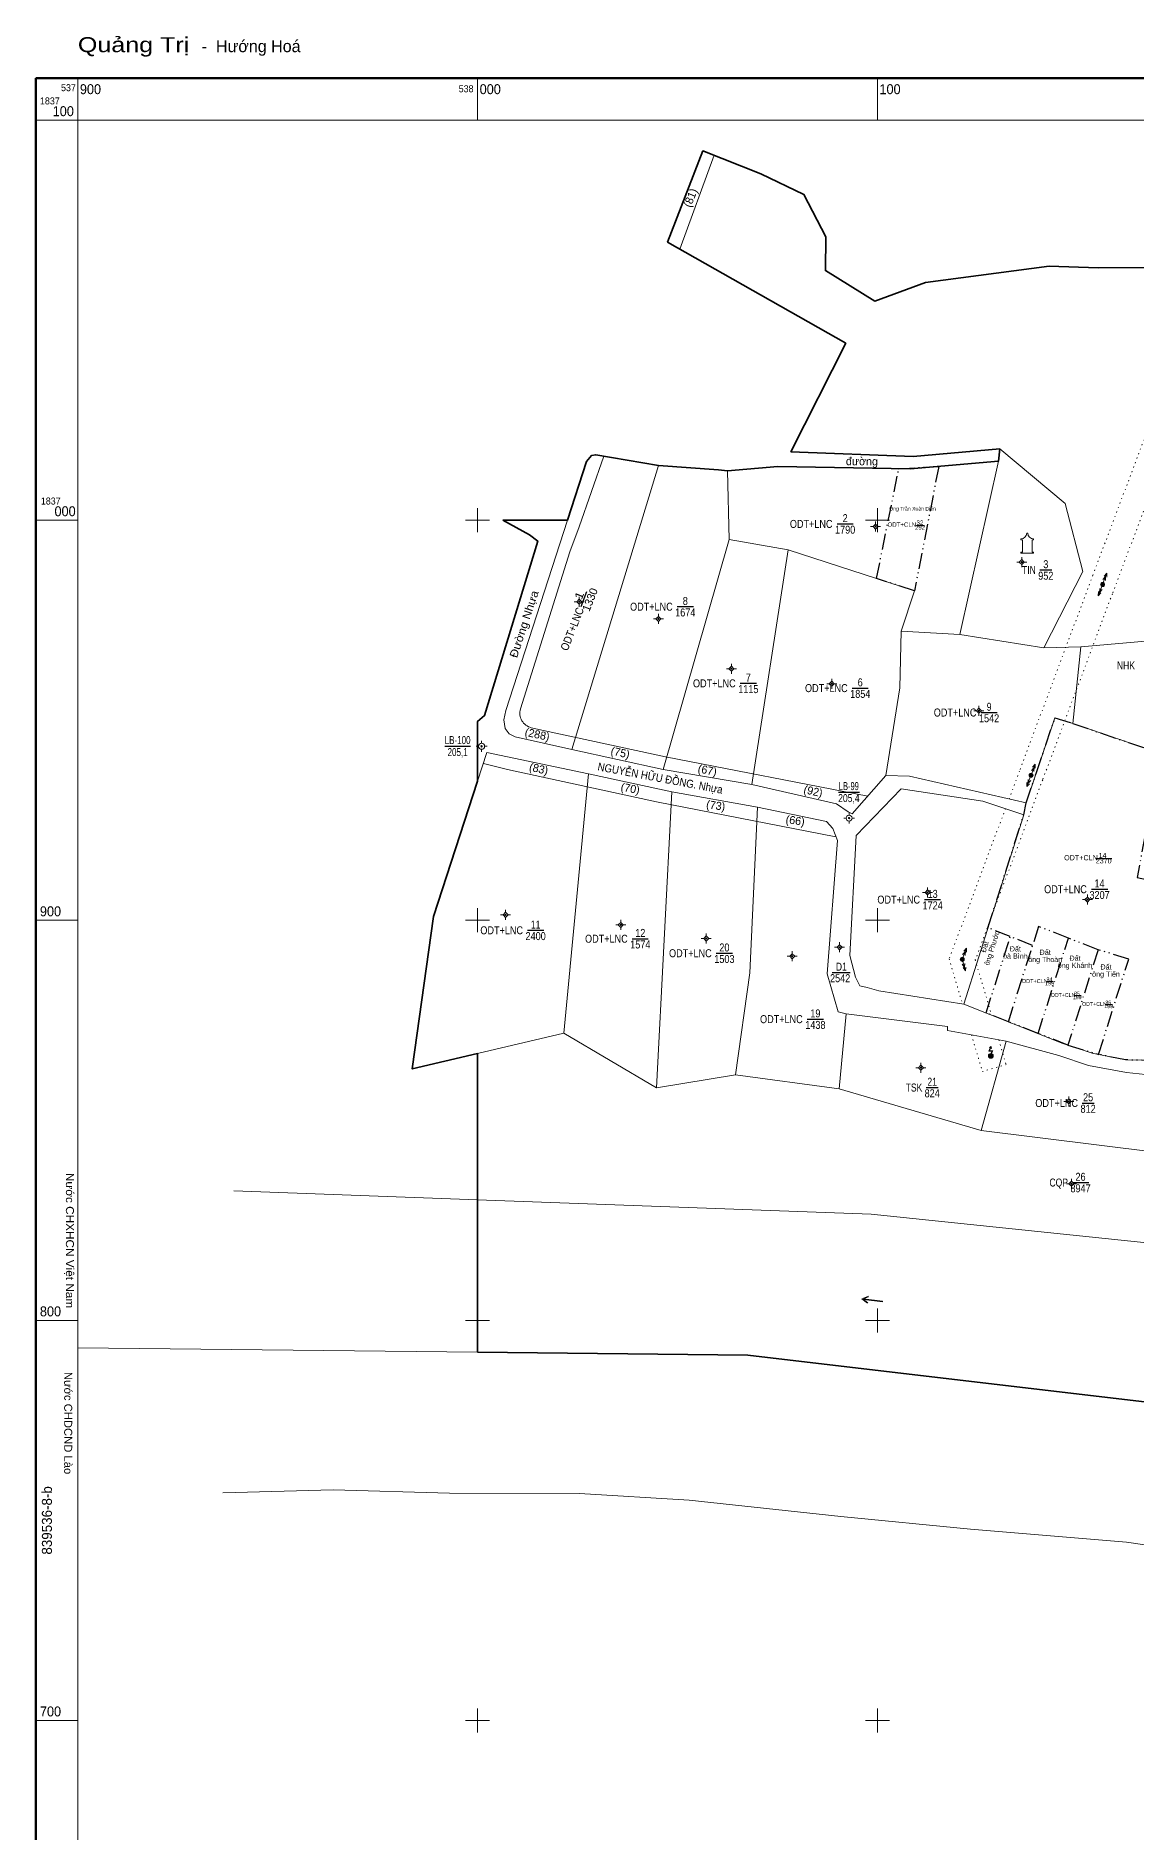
# Model space of a CAD drawing. Header units: metres. Extents: x 537890 to 538618, y 1836364 to 1837147.
# Drawn here: x 537889.5 to 538164.7, y 1836672.1 to 1837121.1 of the extents above; entities that cross this region are included whole.
import ezdxf
from ezdxf.enums import TextEntityAlignment as Align

# ---------------------------------------------------------------- set-up
doc = ezdxf.new("R2010")
doc.units = ezdxf.units.M
doc.header["$LTSCALE"] = 0.8
for name, pattern in [('DASH_DOUBLE_DOT', [9.2, 5, -1.2, 0.3, -1.2, 0.3, -1.2]), ('DOTTED', [1.5, 0.3, -1.2]), ('MEDIUM_DASHED', [4.5, 3, -1.5])]:
    doc.linetypes.add(name, pattern=pattern)
for name, color, linetype, lineweight in [('10', 7, 'Continuous', 13), ('11', 7, 'Continuous', 13), ('13', 7, 'Continuous', 25), ('18', 7, 'Continuous', 13), ('2', 7, 'DASH_DOUBLE_DOT', 25), ('23', 7, 'Continuous', 13), ('25', 7, 'MEDIUM_DASHED', 13), ('31', 7, 'Continuous', 13), ('35', 7, 'Continuous', 13), ('40', 7, 'Continuous', 13), ('50', 7, 'Continuous', 13), ('54', 7, 'Continuous', 35), ('55', 7, 'Continuous', 13), ('59', 7, 'DOTTED', 13), ('63', 7, 'Continuous', 13), ('8', 7, 'Continuous', 13)]:
    doc.layers.add(name, color=color, linetype=linetype, lineweight=lineweight)
for name, color, linetype in [('12', 7, 'Continuous'), ('28', 7, 'Continuous'), ('58', 7, 'Continuous')]:
    doc.layers.add(name, color=color, linetype=linetype)

msp = doc.modelspace()

# ---------------------------------------------------------------- hatches: boundary and pattern name
at = {"layer": '11'}
for points in [[(538099.6998, 1836998.42, 1), (538099.3998, 1836998.42, 1)], [(538136.2498, 1836989.55, 1), (538135.9498, 1836989.55, 1)], [(538025.5698, 1836979.64, 1), (538025.2698, 1836979.64, 1)], [(538045.3598, 1836975.35, 1), (538045.0598, 1836975.35, 1)], [(538063.6098, 1836962.89, 1), (538063.3098, 1836962.89, 1)], [(538088.7197, 1836959.15, 1), (538088.4197, 1836959.15, 1)], [(538125.5498, 1836952.38, 1), (538125.2497, 1836952.38, 1)], [(538112.6798, 1836906.96, 1), (538112.3797, 1836906.96, 1)], [(538152.6698, 1836905.17, 1), (538152.3697, 1836905.17, 1)], [(538007.1298, 1836901.37, 1), (538006.8298, 1836901.37, 1)], [(538035.9498, 1836898.84, 1), (538035.6498, 1836898.84, 1)], [(538057.3298, 1836895.45, 1), (538057.0298, 1836895.45, 1)], [(538090.6898, 1836893.26, 1), (538090.3897, 1836893.26, 1)], [(538078.8198, 1836891, 1), (538078.5198, 1836891, 1)], [(538111.0298, 1836863.16, 1), (538110.7298, 1836863.16, 1)], [(538148.0098, 1836854.72, 1), (538147.7098, 1836854.72, 1)], [(538148.6597, 1836834.15, 1), (538148.3597, 1836834.15, 1)]]:
    msp.add_hatch(color=256, dxfattribs=at).paths.add_polyline_path(points)
at = {"layer": '55'}
for points in [[(538156.1395, 1836983.4728, 1), (538156.4971, 1836984.4067, 1)], [(538138.2496, 1836935.7427, 1), (538138.6069, 1836936.6767, 1)], [(538121.3904, 1836890.6973, 1), (538121.0331, 1836889.7633, 1)], [(538128.9702, 1836866.1103, 1), (538127.7702, 1836866.1103, 1)], [(538128.51, 1836866.69), (538128.87, 1836867.4), (538127.99, 1836867.4), (538128.3, 1836868.04), (538128.5, 1836867.95), (538128.46, 1836868.49), (538128.01, 1836868.18), (538128.21, 1836868.09), (538127.83, 1836867.3), (538128.7, 1836867.3), (538128.4, 1836866.71)]]:
    msp.add_hatch(color=256, dxfattribs=at).paths.add_polyline_path(points)
at = {"layer": '8'}
for points in [[(538001.1517, 1836943.4909, 1), (538000.7929, 1836943.4909, 1)], [(538093.0817, 1836925.5409, 1), (538092.7229, 1836925.5409, 1)]]:
    msp.add_hatch(color=256, dxfattribs=at).paths.add_polyline_path(points)

# ---------------------------------------------------------------- linework, layer by layer
at = {"layer": '10'}
for p, q in [((538047.48, 1837069.54), (538056.29, 1837092.37)), ((538112.05, 1837059.41), (538142.96, 1837063.48)), ((538155.19, 1837063.09), (538142.96, 1837063.48)), ((538099.35, 1837054.77), (538112.05, 1837059.41)), ((538130.27, 1837014.73), (538130.64, 1837017.81)), ((538023.56, 1836942.73), (538045.24, 1837013.67)), ((538045.24, 1837013.67), (538029.54, 1837016.35)), ((538120.64, 1836971.42), (538130.27, 1837014.73)), ((538062.91, 1836995.2), (538046.39, 1836937.66)), ((538077.67, 1836992.6), (538068.61, 1836933.91)), ((538105.97, 1836972.31), (538120.64, 1836971.42)), ((538141.63, 1836968.11), (538120.64, 1836971.42)), ((538150.88, 1836968.37), (538141.63, 1836968.11)), ((538148.84, 1836949.22), (538150.88, 1836968.37)), ((538167.98, 1836942.67), (538148.84, 1836949.22)), ((538046.39, 1836937.66), (538023.56, 1836942.73)), ((538048.61, 1836932.08), (538027.7, 1836936.65)), ((538068.61, 1836933.91), (538046.39, 1836937.66)), ((538048.61, 1836932.08), (538070.01, 1836928.3)), ((538137.2, 1836929.33), (538136.59, 1836926.39)), ((538136.59, 1836926.39), (538121.62, 1836879.07))]:
    msp.add_line(p, q, dxfattribs=at)
for points in [[(538056.29, 1837092.37), (538070.85, 1837086.58), (538081.62, 1837081.45), (538087.09, 1837070.85), (538086.98, 1837062.39), (538099.35, 1837054.77)], [(538155.19, 1837063.09), (538181.96, 1837063.2), (538183.78, 1837069.6), (538188.43, 1837080.79)], [(538047.48, 1837069.54), (538092.07, 1837044.24), (538078.31, 1837017.11)], [(538130.64, 1837017.81), (538108.94, 1837015.92), (538078.31, 1837017.11)], [(538130.64, 1837017.81), (538146.93, 1837004.2), (538151.39, 1836987.19), (538141.63, 1836968.11)], [(538022.45, 1837000), (538027.21, 1837014.69), (538028.45, 1837016.16), (538029.54, 1837016.35)], [(538045.24, 1837013.67), (538060.28, 1837012.61), (538062.52, 1837012.36)], [(538062.52, 1837012.36), (538075.09, 1837013.44), (538108.16, 1837012.83), (538130.27, 1837014.73)], [(538062.52, 1837012.36), (538062.91, 1836995.2), (538077.67, 1836992.6)], [(538000, 1836949.66), (538001.74, 1836951.2), (538015.05, 1836994.77), (538012.96, 1836996.32), (538006.33, 1837000)], [(538022.45, 1837000), (538007.04, 1836952.46), (538006.55, 1836950.08), (538006.86, 1836947.95), (538007.9, 1836946.6), (538009.36, 1836945.84), (538023.56, 1836942.73)], [(538077.67, 1836992.6), (538109.27, 1836982.37), (538105.97, 1836972.31)], [(538150.88, 1836968.37), (538170.85, 1836970.11), (538191.59, 1836975.01), (538192.03, 1836968.88), (538184.15, 1836958.32), (538178.44, 1836951.34), (538173.13, 1836946.26), (538167.98, 1836942.67)], [(538102.08, 1836936.17), (538105.64, 1836958.08), (538105.97, 1836972.31)], [(538137.2, 1836929.33), (538144.39, 1836950.57), (538148.84, 1836949.22)], [(538000, 1836934.77), (538002.33, 1836941.93), (538027.7, 1836936.65)], [(538027.7, 1836936.65), (538021.57, 1836871.8), (538044.7, 1836858.13), (538048.61, 1836932.08)], [(537983.62, 1836862.84), (537988.98, 1836900.92), (538000, 1836934.77)], [(538068.61, 1836933.91), (538089.78, 1836929.13), (538092.71, 1836927.08), (538093.7, 1836926.62), (538102.08, 1836936.17)], [(538136.59, 1836926.39), (538126.39, 1836929.76), (538105.93, 1836932.89), (538094.7, 1836921.21), (538093.06, 1836891.17), (538094.5, 1836885.76), (538095.61, 1836883.65), (538097.4, 1836883.19), (538100.33, 1836882.4), (538121.62, 1836879.07)], [(538102.08, 1836936.17), (538107.99, 1836936.05), (538137.2, 1836929.33)], [(538070.01, 1836928.3), (538068.11, 1836886.84), (538064.5, 1836861.39)], [(538070.01, 1836928.3), (538087.27, 1836924.69), (538088.87, 1836922.92), (538089.97, 1836919.95), (538087.39, 1836886.59), (538090.14, 1836877.16), (538092.14, 1836876.6)], [(538121.62, 1836879.07), (538146.39, 1836869.23), (538153.7, 1836866.81), (538162.04, 1836865.1), (538170.03, 1836864.94)], [(538092.14, 1836876.6), (538090.44, 1836857.9), (538125.97, 1836847.49)], [(538092.14, 1836876.6), (538117.5, 1836873.43), (538117.49, 1836872.46), (538132.19, 1836869.76)], [(538021.57, 1836871.8), (538000, 1836866.71), (537983.62, 1836862.84)], [(538132.19, 1836869.76), (538125.97, 1836847.49), (538169.59, 1836842.06)], [(538132.19, 1836869.76), (538145.35, 1836866.23), (538152.81, 1836863.71), (538162.33, 1836861.96), (538167.03, 1836861.44)], [(538044.7, 1836858.13), (538064.5, 1836861.39), (538090.44, 1836857.9)]]:
    msp.add_lwpolyline(points, dxfattribs=at)
at = {"layer": '11'}
for p, q in [((538099.55, 1836999.67), (538099.55, 1836999.04)), ((538098.93, 1836998.42), (538098.3, 1836998.42)), ((538099.55, 1836997.8), (538099.55, 1836997.17)), ((538100.8, 1836998.42), (538100.18, 1836998.42)), ((538136.1, 1836990.8), (538136.1, 1836990.18)), ((538135.48, 1836989.55), (538134.85, 1836989.55)), ((538136.1, 1836988.92), (538136.1, 1836988.3)), ((538137.35, 1836989.55), (538136.72, 1836989.55)), ((538024.8, 1836979.64), (538024.17, 1836979.64)), ((538025.42, 1836980.89), (538025.42, 1836980.26)), ((538025.42, 1836979.02), (538025.42, 1836978.39)), ((538026.67, 1836979.64), (538026.05, 1836979.64)), ((538044.58, 1836975.35), (538043.96, 1836975.35)), ((538045.21, 1836976.6), (538045.21, 1836975.98)), ((538045.21, 1836974.72), (538045.21, 1836974.1)), ((538046.46, 1836975.35), (538045.84, 1836975.35)), ((538063.46, 1836964.14), (538063.46, 1836963.52)), ((538062.84, 1836962.89), (538062.21, 1836962.89)), ((538063.46, 1836962.26), (538063.46, 1836961.64)), ((538064.71, 1836962.89), (538064.08, 1836962.89)), ((538087.94, 1836959.15), (538087.32, 1836959.15)), ((538088.57, 1836960.4), (538088.57, 1836959.78)), ((538089.82, 1836959.15), (538089.19, 1836959.15)), ((538088.57, 1836958.52), (538088.57, 1836957.9)), ((538124.78, 1836952.38), (538124.15, 1836952.38)), ((538125.4, 1836953.63), (538125.4, 1836953)), ((538125.4, 1836951.76), (538125.4, 1836951.13)), ((538126.65, 1836952.38), (538126.02, 1836952.38)), ((538111.9, 1836906.96), (538111.28, 1836906.96)), ((538112.53, 1836908.21), (538112.53, 1836907.58)), ((538112.53, 1836906.34), (538112.53, 1836905.71)), ((538113.78, 1836906.96), (538113.16, 1836906.96)), ((538152.52, 1836906.42), (538152.52, 1836905.8)), ((538006.36, 1836901.37), (538005.73, 1836901.37)), ((538006.98, 1836902.62), (538006.98, 1836902)), ((538006.98, 1836900.74), (538006.98, 1836900.12)), ((538008.23, 1836901.37), (538007.6, 1836901.37)), ((538151.9, 1836905.17), (538151.27, 1836905.17)), ((538152.52, 1836904.54), (538152.52, 1836903.92)), ((538153.77, 1836905.17), (538153.14, 1836905.17)), ((538035.18, 1836898.84), (538034.55, 1836898.84)), ((538035.8, 1836900.09), (538035.8, 1836899.46)), ((538035.8, 1836898.22), (538035.8, 1836897.59)), ((538037.05, 1836898.84), (538036.43, 1836898.84)), ((538057.18, 1836896.7), (538057.18, 1836896.08)), ((538056.56, 1836895.45), (538055.93, 1836895.45)), ((538057.18, 1836894.82), (538057.18, 1836894.2)), ((538058.43, 1836895.45), (538057.81, 1836895.45)), ((538078.67, 1836892.25), (538078.67, 1836891.62)), ((538089.92, 1836893.26), (538089.29, 1836893.26)), ((538090.54, 1836894.51), (538090.54, 1836893.88)), ((538090.54, 1836892.64), (538090.54, 1836892.01)), ((538091.79, 1836893.26), (538091.16, 1836893.26)), ((538078.05, 1836891), (538077.42, 1836891)), ((538078.67, 1836890.38), (538078.67, 1836889.75)), ((538079.92, 1836891), (538079.3, 1836891)), ((538110.26, 1836863.16), (538109.63, 1836863.16)), ((538110.88, 1836864.41), (538110.88, 1836863.78)), ((538110.88, 1836862.54), (538110.88, 1836861.91)), ((538112.13, 1836863.16), (538111.5, 1836863.16)), ((538147.86, 1836855.97), (538147.86, 1836855.34)), ((538147.24, 1836854.72), (538146.61, 1836854.72)), ((538147.86, 1836854.1), (538147.86, 1836853.47)), ((538149.11, 1836854.72), (538148.48, 1836854.72)), ((538147.88, 1836834.15), (538147.26, 1836834.15)), ((538148.51, 1836835.4), (538148.51, 1836834.78)), ((538148.51, 1836833.52), (538148.51, 1836832.9)), ((538149.76, 1836834.15), (538149.14, 1836834.15))]:
    msp.add_line(p, q, dxfattribs=at)
for points in [[(538099.55, 1836999.04), (538098.93, 1836998.42), (538099.55, 1836997.8), (538100.18, 1836998.42)], [(538136.1, 1836990.18), (538135.48, 1836989.55), (538136.1, 1836988.92), (538136.72, 1836989.55)], [(538025.42, 1836980.26), (538024.8, 1836979.64), (538025.42, 1836979.02), (538026.05, 1836979.64)], [(538045.21, 1836975.98), (538044.58, 1836975.35), (538045.21, 1836974.72), (538045.84, 1836975.35)], [(538063.46, 1836963.52), (538062.84, 1836962.89), (538063.46, 1836962.26), (538064.08, 1836962.89)], [(538088.57, 1836959.78), (538087.94, 1836959.15), (538088.57, 1836958.52), (538089.19, 1836959.15)], [(538125.4, 1836953), (538124.78, 1836952.38), (538125.4, 1836951.76), (538126.02, 1836952.38)], [(538112.53, 1836907.58), (538111.9, 1836906.96), (538112.53, 1836906.34), (538113.16, 1836906.96)], [(538152.52, 1836905.8), (538151.9, 1836905.17), (538152.52, 1836904.54), (538153.14, 1836905.17)], [(538006.98, 1836902), (538006.36, 1836901.37), (538006.98, 1836900.74), (538007.6, 1836901.37)], [(538035.8, 1836899.46), (538035.18, 1836898.84), (538035.8, 1836898.22), (538036.43, 1836898.84)], [(538057.18, 1836896.08), (538056.56, 1836895.45), (538057.18, 1836894.82), (538057.81, 1836895.45)], [(538090.54, 1836893.88), (538089.92, 1836893.26), (538090.54, 1836892.64), (538091.16, 1836893.26)], [(538078.67, 1836891.62), (538078.05, 1836891), (538078.67, 1836890.38), (538079.3, 1836891)], [(538110.88, 1836863.78), (538110.26, 1836863.16), (538110.88, 1836862.54), (538111.5, 1836863.16)], [(538147.86, 1836855.34), (538147.24, 1836854.72), (538147.86, 1836854.1), (538148.48, 1836854.72)], [(538148.51, 1836834.78), (538147.88, 1836834.15), (538148.51, 1836833.52), (538149.14, 1836834.15)]]:
    msp.add_lwpolyline(points, close=True, dxfattribs=at)
for centre in [(538099.5498, 1836998.42), (538136.0998, 1836989.55), (538025.4198, 1836979.64), (538045.2098, 1836975.35), (538063.4598, 1836962.89), (538088.5697, 1836959.15), (538125.3997, 1836952.38), (538112.5297, 1836906.96), (538152.5197, 1836905.17), (538006.9798, 1836901.37), (538035.7998, 1836898.84), (538057.1798, 1836895.45), (538090.5397, 1836893.26), (538078.6698, 1836891), (538110.8798, 1836863.16), (538147.8598, 1836854.72), (538148.5097, 1836834.15)]:
    msp.add_circle(centre, 0.15, dxfattribs=at)
at = {"layer": '13'}
for p, q in [((538089.9, 1836999.08), (538093.94, 1836999.08)), ((538140.6, 1836987.57), (538143.63, 1836987.57)), ((538025.87, 1836978.44), (538027.35, 1836982.19)), ((538049.94, 1836978.4), (538053.95, 1836978.4)), ((538065.68, 1836959.25), (538069.73, 1836959.25)), ((538093.7, 1836958.05), (538097.71, 1836958.05)), ((538125.91, 1836951.96), (538129.95, 1836951.96)), ((538153.53, 1836907.78), (538157.6, 1836907.78)), ((538111.79, 1836905.17), (538115.8, 1836905.17)), ((538012.49, 1836897.5), (538016.53, 1836897.5)), ((538038.67, 1836895.41), (538042.68, 1836895.41)), ((538059.7, 1836891.8), (538063.74, 1836891.8)), ((538088.65, 1836886.98), (538093.18, 1836886.98)), ((538082.45, 1836875.29), (538086.49, 1836875.29)), ((538112.2, 1836858.2), (538115.2, 1836858.2)), ((538151.18, 1836854.33), (538154.21, 1836854.33)), ((538148.77, 1836834.45), (538152.84, 1836834.45))]:
    msp.add_line(p, q, dxfattribs=at)
at = {"layer": '18'}
msp.add_line((538137.36, 1836996.74), (538137.58, 1836996.74), dxfattribs=at)
for points in [[(538136.26, 1836992), (538136.26, 1836995.11), (538135.88, 1836995.11), (538135.88, 1836995.38)], [(538139.07, 1836995.38), (538139.07, 1836995.11), (538138.68, 1836995.11), (538138.68, 1836992), (538139.07, 1836992), (538139.07, 1836991.73), (538135.88, 1836991.73), (538135.88, 1836992), (538136.26, 1836992)]]:
    msp.add_lwpolyline(points, dxfattribs=at)
for centre, start, end in [((538135.9386, 1836996.8097), 267.46593, 357.04806), ((538139.0031, 1836996.8097), 182.95194, 272.52848)]:
    msp.add_arc(centre, 1.4274, start, end, dxfattribs=at)
at = {"layer": '2'}
for p, q in [((538109.75, 1836998.72), (538111.75, 1836998.72)), ((538142.26, 1836884.69), (538143.95, 1836884.69)), ((538142.8, 1836884.69), (538142.84, 1836884.69)), ((538149.26, 1836881.18), (538149.18, 1836881.18)), ((538149.26, 1836881.18), (538150.99, 1836881.18)), ((538157.1, 1836878.94), (538157.02, 1836878.94)), ((538157.1, 1836878.94), (538158.83, 1836878.94))]:
    msp.add_line(p, q, dxfattribs=at)
for points in [[(538115.32, 1837013.45), (538109.27, 1836982.37), (538099.76, 1836985.45), (538105.35, 1837012.88)], [(538144.39, 1836950.57), (538148.84, 1836949.22), (538167.98, 1836942.67), (538175.66, 1836936.21), (538179.43, 1836936.11), (538178.79, 1836919.44), (538166.88, 1836921.05), (538165, 1836910.74), (538175.47, 1836908.5), (538170.03, 1836864.94), (538162.04, 1836865.1), (538155.31, 1836866.48), (538162.86, 1836890.32), (538155.21, 1836892.64), (538147.75, 1836895.52), (538140.32, 1836898.47), (538138.81, 1836893.72), (538133.23, 1836895.93), (538127.65, 1836898.14), (538136.59, 1836926.39), (538137.2, 1836929.33), (538139.77, 1836936.91)]]:
    msp.add_lwpolyline(points, close=True, dxfattribs=at)
for points in [[(538154.74, 1836915.48), (538154.78, 1836915.48), (538158.66, 1836915.48)], [(538132.77, 1836874.64), (538127.19, 1836876.85), (538133.23, 1836895.93)], [(538140.2, 1836871.69), (538132.77, 1836874.64), (538138.81, 1836893.72)], [(538147.66, 1836868.81), (538140.2, 1836871.69), (538147.75, 1836895.52)], [(538155.21, 1836892.64), (538147.66, 1836868.81), (538155.31, 1836866.48)]]:
    msp.add_lwpolyline(points, dxfattribs=at)
at = {"layer": '23'}
for p, q in [((538047.48, 1837069.54), (538056.29, 1837092.37)), ((538130.27, 1837014.73), (538130.64, 1837017.81)), ((538045.24, 1837013.67), (538029.54, 1837016.35)), ((538046.39, 1836937.66), (538023.56, 1836942.73)), ((538048.61, 1836932.08), (538027.7, 1836936.65)), ((538068.61, 1836933.91), (538046.39, 1836937.66)), ((538048.61, 1836932.08), (538070.01, 1836928.3)), ((538137.2, 1836929.33), (538136.59, 1836926.39))]:
    msp.add_line(p, q, dxfattribs=at)
for points in [[(538130.64, 1837017.81), (538108.94, 1837015.92), (538078.31, 1837017.11)], [(538022.45, 1837000), (538027.21, 1837014.69), (538028.45, 1837016.16), (538029.54, 1837016.35)], [(538045.24, 1837013.67), (538060.28, 1837012.61), (538062.52, 1837012.36)], [(538062.52, 1837012.36), (538075.09, 1837013.44), (538108.16, 1837012.83), (538130.27, 1837014.73)], [(538000, 1836949.66), (538001.74, 1836951.2), (538015.05, 1836994.77), (538012.96, 1836996.32), (538006.33, 1837000)], [(538022.45, 1837000), (538007.04, 1836952.46), (538006.55, 1836950.08), (538006.86, 1836947.95), (538007.9, 1836946.6), (538009.36, 1836945.84), (538023.56, 1836942.73)], [(538000, 1836934.77), (538002.33, 1836941.93), (538027.7, 1836936.65)], [(537983.62, 1836862.84), (537988.98, 1836900.92), (538000, 1836934.77)], [(538068.61, 1836933.91), (538089.78, 1836929.13), (538092.71, 1836927.08), (538093.7, 1836926.62), (538102.08, 1836936.17)], [(538136.59, 1836926.39), (538126.39, 1836929.76), (538105.93, 1836932.89), (538094.7, 1836921.21), (538093.06, 1836891.17), (538094.5, 1836885.76), (538095.61, 1836883.65), (538097.4, 1836883.19), (538100.33, 1836882.4), (538121.62, 1836879.07)], [(538102.08, 1836936.17), (538107.99, 1836936.05), (538137.2, 1836929.33)], [(538070.01, 1836928.3), (538087.27, 1836924.69), (538088.87, 1836922.92), (538089.97, 1836919.95), (538087.39, 1836886.59), (538090.14, 1836877.16), (538092.14, 1836876.6)], [(538121.62, 1836879.07), (538146.39, 1836869.23), (538153.7, 1836866.81), (538162.04, 1836865.1), (538170.03, 1836864.94)], [(538092.14, 1836876.6), (538117.5, 1836873.43), (538117.49, 1836872.46), (538132.19, 1836869.76)], [(538132.19, 1836869.76), (538145.35, 1836866.23), (538152.81, 1836863.71), (538162.33, 1836861.96), (538167.03, 1836861.44)]]:
    msp.add_lwpolyline(points, dxfattribs=at)
at = {"layer": '25'}
for p, q in [((538006.33, 1837000), (538022.45, 1837000)), ((538000, 1836934.77), (538000, 1836949.66))]:
    msp.add_line(p, q, dxfattribs=at)
msp.add_lwpolyline([(538000, 1836792.05), (538000, 1836830.14), (538000, 1836866.71)], dxfattribs=at)
at = {"layer": '31'}
msp.add_line((538000, 1836830.14), (537939.05, 1836832.34), dxfattribs=at)
for points in [[(538315.72, 1836803.93), (538098.41, 1836826.58), (538000, 1836830.14)], [(537936.29, 1836756.93), (537963.89, 1836757.68), (537992.98, 1836756.81), (538025.45, 1836756.71), (538052.89, 1836755.07), (538090.86, 1836750.97), (538123.31, 1836747.78), (538162.32, 1836744.58), (538197.71, 1836739.41), (538263.93, 1836729.9), (538329, 1836723.73), (538379.23, 1836717.19), (538417.85, 1836709.12), (538443.69, 1836704.58), (538475.88, 1836701.94), (538511.1, 1836696.56), (538547.84, 1836689.61), (538550.69, 1836689.16)]]:
    msp.add_lwpolyline(points, dxfattribs=at)
at = {"layer": '35'}
for p, q in [((538097.59, 1836804.42), (538096.5, 1836805.23)), ((538096.53, 1836805.37), (538097.79, 1836805.88))]:
    msp.add_line(p, q, dxfattribs=at)
for points in [[(538097.73, 1836806.04), (538096.1, 1836805.36), (538097.5, 1836804.31)], [(538096.5, 1836805.23), (538101.27, 1836804.64), (538101.27, 1836804.8), (538096.53, 1836805.37)]]:
    msp.add_lwpolyline(points, dxfattribs=at)
at = {"layer": '40'}
msp.add_lwpolyline([(537900, 1836793.16), (538000, 1836792.05), (538067.56, 1836791.3), (538259.58, 1836768.74), (538386.95, 1836748.73), (538600, 1836715.25)], dxfattribs=at)
at = {"layer": '50'}
msp.add_line((538050.54, 1837067.8), (538059.13, 1837091.24), dxfattribs=at)
for points in [[(538010.71, 1836952.82), (538023.07, 1836992.07), (538025.41, 1836998.35), (538031.57, 1837016)], [(538013.42, 1836948.15), (538047.02, 1836940.86), (538097.57, 1836931.03)], [(538001.44, 1836939.2), (538007.5, 1836937.66), (538044.7, 1836929.6), (538089.63, 1836920.86)]]:
    msp.add_lwpolyline(points, dxfattribs=at)
msp.add_arc((538014.2571, 1836951.7571), 3.703, 163.31897, 256.9342, dxfattribs=at)
at = {"layer": '54'}
for p, q in [((538047.48, 1837069.54), (538056.29, 1837092.37)), ((538155.19, 1837063.09), (538142.96, 1837063.48)), ((538130.27, 1837014.73), (538130.64, 1837017.81)), ((538006.33, 1837000), (538022.45, 1837000)), ((538000, 1836934.77), (538000, 1836949.66))]:
    msp.add_line(p, q, dxfattribs=at)
for points in [[(538056.29, 1837092.37), (538070.85, 1837086.58), (538081.62, 1837081.45), (538087.09, 1837070.85), (538086.98, 1837062.39), (538099.35, 1837054.77)], [(538155.19, 1837063.09), (538181.96, 1837063.2), (538183.78, 1837069.6), (538188.43, 1837080.79)], [(538047.48, 1837069.54), (538092.07, 1837044.24), (538078.31, 1837017.11)], [(538099.35, 1837054.77), (538112.05, 1837059.41), (538142.96, 1837063.48)], [(538130.64, 1837017.81), (538108.94, 1837015.92), (538078.31, 1837017.11)], [(538045.24, 1837013.67), (538029.54, 1837016.35), (538028.45, 1837016.16), (538027.21, 1837014.69), (538022.45, 1837000)], [(538045.24, 1837013.67), (538060.28, 1837012.61), (538062.52, 1837012.36)], [(538062.52, 1837012.36), (538075.09, 1837013.44), (538108.16, 1837012.83), (538130.27, 1837014.73)], [(538006.33, 1837000), (538012.96, 1836996.32), (538015.05, 1836994.77), (538001.74, 1836951.2), (538000, 1836949.66)], [(538000, 1836866.71), (537983.62, 1836862.84), (537988.98, 1836900.92), (538000, 1836934.77)], [(538000, 1836792.05), (538000, 1836830.14), (538000, 1836866.71)], [(538386.95, 1836748.73), (538259.58, 1836768.74), (538067.56, 1836791.3), (538000, 1836792.05)]]:
    msp.add_lwpolyline(points, dxfattribs=at)
at = {"layer": '55'}
for p, q in [((538157.38, 1836986.75), (538156.49, 1836984.4)), ((538157.38, 1836986.75), (538156.7, 1836986.01)), ((538157.38, 1836986.75), (538157.34, 1836985.73)), ((538155.24, 1836981.14), (538156.13, 1836983.47)), ((538155.24, 1836981.14), (538155.29, 1836982.15)), ((538155.24, 1836981.14), (538155.92, 1836981.86)), ((538155.54, 1836981.96), (538155.6, 1836982.96)), ((538155.54, 1836981.96), (538156.24, 1836982.68)), ((538157.08, 1836985.93), (538156.39, 1836985.21)), ((538157.08, 1836985.93), (538157.01, 1836984.91)), ((538139.19, 1836938.2), (538138.5, 1836937.48)), ((538139.49, 1836939.02), (538138.6, 1836936.67)), ((538139.49, 1836939.02), (538138.81, 1836938.28)), ((538139.19, 1836938.2), (538139.12, 1836937.18)), ((538139.49, 1836939.02), (538139.45, 1836938)), ((538137.35, 1836933.41), (538138.24, 1836935.74)), ((538137.35, 1836933.41), (538137.4, 1836934.42)), ((538137.35, 1836933.41), (538138.03, 1836934.13)), ((538137.65, 1836934.23), (538137.71, 1836935.23)), ((538137.65, 1836934.23), (538138.35, 1836934.95)), ((538121.99, 1836892.21), (538121.29, 1836891.49)), ((538122.29, 1836893.03), (538121.4, 1836890.7)), ((538122.29, 1836893.03), (538121.61, 1836892.31)), ((538121.99, 1836892.21), (538121.93, 1836891.21)), ((538122.29, 1836893.03), (538122.24, 1836892.02)), ((538121.78, 1836888.18), (538121.22, 1836889.01)), ((538122.02, 1836887.34), (538121.34, 1836889.74)), ((538122.02, 1836887.34), (538121.45, 1836888.18)), ((538121.78, 1836888.18), (538121.9, 1836889.17)), ((538122.02, 1836887.34), (538122.14, 1836888.32)), ((538128.7, 1836867.3), (538127.83, 1836867.3)), ((538127.99, 1836867.4), (538128.3, 1836868.04)), ((538128.87, 1836867.4), (538127.99, 1836867.4)), ((538128.7, 1836867.3), (538128.4, 1836866.71)), ((538128.87, 1836867.4), (538128.51, 1836866.69))]:
    msp.add_line(p, q, dxfattribs=at)
for points in [[(538128.3, 1836868.04), (538128.5, 1836867.95), (538128.46, 1836868.49), (538128.01, 1836868.18), (538128.21, 1836868.09), (538127.83, 1836867.3)], [(538128.4, 1836866.71), (538128.7, 1836867.3), (538127.83, 1836867.3), (538128.21, 1836868.09), (538128.01, 1836868.18), (538128.46, 1836868.49), (538128.5, 1836867.95), (538128.3, 1836868.04), (538127.99, 1836867.4), (538128.87, 1836867.4), (538128.51, 1836866.69)]]:
    msp.add_lwpolyline(points, dxfattribs=at)
msp.add_lwpolyline([(538128.51, 1836866.69), (538128.87, 1836867.4), (538127.99, 1836867.4), (538128.3, 1836868.04), (538128.5, 1836867.95), (538128.46, 1836868.49), (538128.01, 1836868.18), (538128.21, 1836868.09), (538127.83, 1836867.3), (538128.7, 1836867.3), (538128.4, 1836866.71)], close=True, dxfattribs=at)
for centre, radius in [((538156.3183, 1836983.9397), 0.5), ((538138.4283, 1836936.2097), 0.5), ((538121.2117, 1836890.2303), 0.5), ((538128.37, 1836866.11), 0.6), ((538128.3702, 1836866.1103), 0.6)]:
    msp.add_circle(centre, radius, dxfattribs=at)
at = {"layer": '59'}
for p, q in [((538189.59, 1837080.75), (538153.88, 1836986.27)), ((538196.68, 1837081.97), (538158.76, 1836981.61)), ((538153.88, 1836986.27), (538135.53, 1836937.3)), ((538135.53, 1836937.3), (538132.92, 1836930.31)), ((538132.01, 1836927.9), (538117.95, 1836890.35)), ((538117.95, 1836890.35), (538121.26, 1836879.13)), ((538124.47, 1836890.11), (538128.54, 1836876.32)), ((538123.55, 1836871.35), (538126.25, 1836862.18)), ((538130.37, 1836870.09), (538132.19, 1836863.94)), ((538126.25, 1836862.18), (538132.19, 1836863.94))]:
    msp.add_line(p, q, dxfattribs=at)
msp.add_lwpolyline([(538158.76, 1836981.61), (538141.33, 1836935.12), (538124.47, 1836890.11)], dxfattribs=at)
at = {"layer": '63'}
for p, q in [((537900, 1837100), (537900, 1837110.5)), ((538000, 1837100), (538000, 1837110.5)), ((538100, 1837100), (538100, 1837110.5)), ((537900, 1837100), (537889.5, 1837100)), ((537900, 1837000), (537889.5, 1837000)), ((537997, 1837000), (538003, 1837000)), ((538000, 1836997), (538000, 1837003)), ((538097, 1837000), (538103, 1837000)), ((538100, 1836997), (538100, 1837003)), ((538000, 1836897), (538000, 1836903)), ((538100, 1836897), (538100, 1836903)), ((537900, 1836900), (537889.5, 1836900)), ((537997, 1836900), (538003, 1836900)), ((538097, 1836900), (538103, 1836900)), ((538000, 1836797), (538000, 1836803)), ((538100, 1836797), (538100, 1836803)), ((537900, 1836800), (537889.5, 1836800)), ((537997, 1836800), (538003, 1836800)), ((538097, 1836800), (538103, 1836800)), ((537900, 1836700), (537889.5, 1836700)), ((537997, 1836700), (538003, 1836700)), ((538000, 1836697), (538000, 1836703)), ((538097, 1836700), (538103, 1836700)), ((538100, 1836697), (538100, 1836703))]:
    msp.add_line(p, q, dxfattribs=at)
at = {"layer": '63', "lineweight": 158}
msp.add_lwpolyline([(537889.5, 1837110.5), (538610.5, 1837110.5), (538610.5, 1836389.5), (537889.5, 1836389.5)], close=True, dxfattribs=at)
at = {"layer": '63'}
msp.add_lwpolyline([(537900, 1837100), (538600, 1837100), (538600, 1836400), (537900, 1836400)], close=True, dxfattribs=at)
at = {"layer": '8', "lineweight": 25}
for p, q in [((537991.75, 1836943.55), (537998.23, 1836943.55)), ((538090.27, 1836932.05), (538095.48, 1836932.05))]:
    msp.add_line(p, q, dxfattribs=at)
at = {"layer": '8'}
for p, q in [((538000.24, 1836943.5), (537999.64, 1836943.5)), ((538000.96, 1836944.84), (538000.96, 1836944.24)), ((538000.96, 1836942.74), (538000.96, 1836942.14)), ((538002.34, 1836943.5), (538001.74, 1836943.5)), ((538092.16, 1836925.55), (538091.56, 1836925.55)), ((538092.9, 1836926.89), (538092.9, 1836926.29)), ((538092.9, 1836924.79), (538092.9, 1836924.19)), ((538094.26, 1836925.55), (538093.66, 1836925.55))]:
    msp.add_line(p, q, dxfattribs=at)
for centre, radius in [((538000.985, 1836943.49), 0.75), ((538000.9723, 1836943.4909), 0.1794), ((538092.915, 1836925.54), 0.75), ((538092.9023, 1836925.5409), 0.1794)]:
    msp.add_circle(centre, radius, dxfattribs=at)

# ---------------------------------------------------------------- texts
at = {"layer": '12'}
for s, rotation, p in [('(81)', 67.539, (538054.1579, 1837080.2229)), ('(288)', 347.942, (538014.7061, 1836945.4981)), ('(75)', 347.942, (538035.4661, 1836940.9483)), ('(83)', 345.906, (538015.0415, 1836936.9194)), ('(67)', 348.238, (538057.2662, 1836936.5419)), ('(70)', 349.269, (538037.9938, 1836931.9817)), ('(92)', 347.272, (538083.7047, 1836931.2952)), ('(73)', 352.075, (538059.4221, 1836927.7131)), ('(66)', 351.668, (538079.3001, 1836923.9539))]:
    msp.add_text(s, height=2, rotation=rotation, dxfattribs=at).set_placement(p, align=Align.CENTER)
at = {"layer": '13'}
for s, width, p in [('ODT+LNC ', 0.85, (538089.4, 1836998.08)), ('TIN ', 0.8, (538140.22, 1836986.57)), ('ODT+LNC ', 0.85, (538049.43, 1836977.39)), ('NHK ', 0.8, (538165.02, 1836962.7)), ('ODT+LNC ', 0.85, (538065.17, 1836958.23)), ('ODT+LNC ', 0.85, (538093.19, 1836957.04)), ('ODT+LNC ', 0.85, (538125.4, 1836950.94)), ('ODT+LNC ', 0.85, (538111.29, 1836904.17)), ('ODT+LNC ', 0.85, (538153.01, 1836906.77)), ('ODT+LNC ', 0.85, (538011.98, 1836896.5)), ('ODT+LNC ', 0.85, (538038.17, 1836894.4)), ('ODT+LNC ', 0.85, (538059.18, 1836890.77)), ('ODT+LNC ', 0.85, (538081.94, 1836874.29)), ('TSK ', 0.8, (538111.82, 1836857.2)), ('ODT+LNC ', 0.85, (538150.8, 1836853.33)), ('CQP ', 0.8, (538148.26, 1836833.45))]:
    msp.add_text(s, height=2, dxfattribs=dict(at, width=width)).set_placement(p, align=Align.RIGHT)
for s, width, p in [('2', 0.85, (538091.93, 1836999.52)), ('1790', 0.85, (538091.925, 1836996.64)), ('952', 0.85, (538142.115, 1836985.13)), ('3', 0.85, (538142.11, 1836988.01)), ('1674', 0.85, (538051.935, 1836975.95)), ('8', 0.85, (538051.94, 1836978.83)), ('7', 0.85, (538067.7, 1836959.67)), ('6', 0.85, (538095.69, 1836958.48)), ('1115', 0.85, (538067.705, 1836956.79)), ('1854', 0.85, (538095.705, 1836955.6)), ('1542', 0.85, (538127.925, 1836949.5)), ('9', 0.8, (538127.93, 1836952.38)), ('14', 0.85, (538155.565, 1836908.21)), ('13', 0.85, (538113.805, 1836905.61)), ('3207', 0.85, (538155.565, 1836905.33)), ('1724', 0.85, (538113.805, 1836902.73)), ('2400', 0.85, (538014.505, 1836895.06)), ('11', 0.8, (538014.51, 1836897.94)), ('12', 0.85, (538040.685, 1836895.84)), ('1574', 0.85, (538040.685, 1836892.96)), ('20', 0.85, (538061.715, 1836892.21)), ('1503', 0.85, (538061.715, 1836889.33)), ('D1', 0.8, (538090.965, 1836887.41)), ('2542', 0.85, (538090.675, 1836884.53)), ('1438', 0.85, (538084.475, 1836872.85)), ('19', 0.85, (538084.475, 1836875.73)), ('21', 0.8, (538113.69, 1836858.64)), ('824', 0.85, (538113.695, 1836855.76)), ('25', 0.85, (538152.695, 1836854.77)), ('812', 0.85, (538152.695, 1836851.89)), ('8947', 0.85, (538150.805, 1836832.01)), ('26', 0.85, (538150.805, 1836834.89))]:
    msp.add_text(s, height=2, dxfattribs=dict(at, width=width)).set_placement(p, align=Align.CENTER)
at = {"layer": '13', "width": 1.25}
msp.add_text('1', height=2, rotation=68.391, dxfattribs=at).set_placement((538026.3413, 1836980.8318), align=Align.CENTER)
at = {"layer": '13'}
msp.add_text('1330', height=2, rotation=68.391, dxfattribs=at).set_placement((538029.0241, 1836979.7818), align=Align.CENTER)
at = {"layer": '13', "width": 0.9}
msp.add_text('ODT+LNC ', height=2, rotation=68.391, dxfattribs=at).set_placement((538026.8964, 1836978.3235), align=Align.RIGHT)
at = {"layer": '2', "width": 0.9}
msp.add_text(' Ông Trần Xuân Diến', height=0.925, dxfattribs=at).set_placement((538102.6, 1837002.42))
at = {"layer": '2'}
for s, height, width, p in [('32', 1.1, 0.85, (538110.615, 1836998.85)), ('292', 1.1, 0.85, (538110.665, 1836997.64)), ('ODT+CLN', 1.3, 0.95, (538150.91, 1836915)), ('2370', 1.3, 0.85, (538156.595, 1836914.22)), ('14', 1.3, 0.85, (538156.315, 1836915.56)), ('bà Bình', 1.3, 0.9, (538134.5, 1836890.41)), ('ông Thoàn', 1.3, 0.85, (538141.95, 1836889.56)), ('ông Khánh', 1.3, 0.9, (538149.415, 1836888.08)), ('ông Tiến', 1.3, 0.9, (538157.17, 1836885.9)), ('ODT+CLN', 1, 0.95, (538139.37, 1836884.3)), ('199', 1, 0.85, (538143.06, 1836883.75)), ('34', 1, 0.85, (538143.045, 1836884.73)), ('ODT+CLN', 0.9477, 0.95, (538146.435, 1836880.85)), ('199', 0.9477, 0.85, (538149.975, 1836880.28)), ('35', 0.9477, 0.8, (538149.9, 1836881.23)), ('ODT+CLN', 0.9477, 0.95, (538154.275, 1836878.61)), ('199', 0.9477, 0.85, (538157.815, 1836878.04)), ('36', 0.95, 0.85, (538157.735, 1836878.99))]:
    msp.add_text(s, height=height, dxfattribs=dict(at, width=width)).set_placement(p, align=Align.CENTER)
at = {"layer": '2', "width": 0.95}
msp.add_text('ODT+CLN', height=1.1, dxfattribs=at).set_placement((538109.67, 1836998.37), align=Align.RIGHT)
at = {"layer": '2', "width": 0.9}
msp.add_text('ông Phước', height=1.3, rotation=72.434, dxfattribs=at).set_placement((538129.2477, 1836892.8538), align=Align.CENTER)
at = {"layer": '2'}
msp.add_text('Đất ', height=1.3, rotation=72.434, dxfattribs=at).set_placement((538127.5345, 1836893.3988), align=Align.CENTER)
for p in [(538134.5, 1836892.21), (538141.95, 1836891.36), (538149.42, 1836889.88), (538157.17, 1836887.7)]:
    msp.add_text('Đất', height=1.3, dxfattribs=at).set_placement(p, align=Align.CENTER)
at = {"layer": '28'}
msp.add_text('đường', height=2, rotation=359.654, dxfattribs=at).set_placement((538096.114, 1837013.7367), align=Align.CENTER)
for s, rotation, width, p in [('Đường Nhựa', 71.741, 1.1, (538012.5527, 1836973.7467)), ('NGUYỄN HỮU ĐỒNG. Nhựa', 349.341, 0.9, (538045.49, 1836934.5644))]:
    msp.add_text(s, height=2, rotation=rotation, dxfattribs=dict(at, width=width)).set_placement(p, align=Align.CENTER)
at = {"layer": '58'}
for s, width, p in [('Nước CHXHCN Việt Nam', 1.1, (537897.01, 1836819.955)), ('Nước CHDCND Lào', 1.05, (537896.58, 1836774.32))]:
    msp.add_text(s, height=2, rotation=270, dxfattribs=dict(at, width=width)).set_placement(p, align=Align.CENTER)
at = {"layer": '63'}
for s, height, width, p in [('Quảng Trị', 3.75, 1.25, (537900, 1837117)), ('900', 2.5, 0.95, (537900.5, 1837106.5)), ('000', 2.5, 0.95, (538000.5, 1837106.5)), ('100', 2.5, 0.95, (538100.5, 1837106.5)), ('1837', 1.75, 0.95, (537890.52, 1837103.94)), ('1837', 1.75, 0.95, (537890.74, 1837003.93)), ('000', 2.5, 0.95, (537894.15, 1837001)), ('900', 2.5, 0.95, (537890.5, 1836901)), ('800', 2.5, 0.95, (537890.5, 1836801)), ('700', 2.5, 0.95, (537890.5, 1836701))]:
    msp.add_text(s, height=height, dxfattribs=dict(at, width=width)).set_placement(p)
msp.add_text('  -  Hướng Hoá', height=3, dxfattribs=at).set_placement((537928.76, 1837117))
at = {"layer": '63', "width": 0.95}
for s, height, p in [('537', 1.75, (537899.5, 1837107.25)), ('538', 1.75, (537998.96, 1837106.98)), ('100', 2.5, (537899, 1837101))]:
    msp.add_text(s, height=height, dxfattribs=at).set_placement(p, align=Align.RIGHT)
at = {"layer": '63'}
msp.add_text('839536-8-b', height=2.5, rotation=90, dxfattribs=at).set_placement((537893.5, 1836750), align=Align.CENTER)
at = {"layer": '8'}
for s, width, p in [('LB-100', 0.75, (537994.99, 1836944.05)), ('205,1', 0.75, (537994.99, 1836941.05)), ('LB-99', 0.7, (538092.845, 1836932.55)), ('205,4', 0.8, (538092.855, 1836929.55))]:
    msp.add_text(s, height=2, dxfattribs=dict(at, width=width)).set_placement(p, align=Align.CENTER)

doc.saveas('drawing.dxf')
